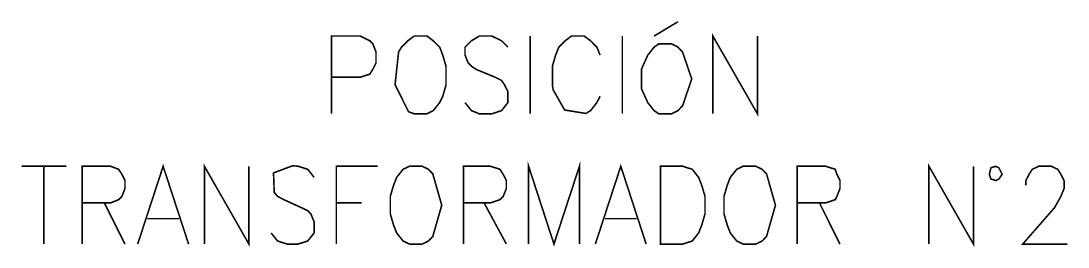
# Model space of a CAD drawing. Header units: millimetres. Extents: x -1355 to 3509, y -1443 to -567.
# Drawn here: x 3259.22 to 3288.9, y -580.55 to -574.14 of the extents above; entities that cross this region are included whole.
import ezdxf

# ---------------------------------------------------------------- set-up
doc = ezdxf.new("R2010")
doc.units = ezdxf.units.MM

msp = doc.modelspace()

# ---------------------------------------------------------------- linework, layer by layer
at = {"color": 0, "const_width": 0.045}
for points in [[(3277.166, -574.57), (3277.843, -574.165)], [(3268.022, -576.775), (3268.022, -574.57), (3268.835, -574.57), (3269.104, -574.705), (3269.192, -574.792), (3269.283, -575.019), (3269.283, -575.332), (3269.192, -575.516), (3269.104, -575.651), (3268.835, -575.738), (3268.022, -575.738)], [(3273.022, -574.884), (3272.843, -574.705), (3272.57, -574.57), (3272.21, -574.57), (3271.987, -574.705), (3271.806, -574.884), (3271.806, -575.111), (3271.896, -575.332), (3271.987, -575.424), (3272.122, -575.516), (3272.661, -575.738), (3272.843, -575.83), (3272.932, -575.965), (3273.022, -576.143), (3273.022, -576.457), (3272.843, -576.684), (3272.57, -576.775), (3272.21, -576.775), (3271.987, -576.684), (3271.806, -576.457)], [(3273.653, -574.57), (3273.653, -576.775)], [(3275.635, -575.111), (3275.544, -574.884), (3275.366, -574.705), (3275.184, -574.57), (3274.823, -574.57), (3274.644, -574.705), (3274.465, -574.884), (3274.374, -575.111), (3274.283, -575.424), (3274.283, -575.965), (3274.307, -576.1), (3274.63, -576.667), (3275.233, -576.765), (3275.366, -576.684), (3275.544, -576.457), (3275.635, -576.278)], [(3276.266, -574.57), (3276.266, -576.775)], [(3278.832, -576.775), (3278.832, -574.57), (3280.096, -576.775), (3280.096, -574.57)], [(3259.239, -578.262), (3260.5, -578.262)], [(3259.869, -578.262), (3259.869, -580.467)], [(3260.952, -580.467), (3260.952, -578.262), (3261.761, -578.262), (3261.987, -578.348), (3262.078, -578.489), (3262.166, -578.667), (3262.166, -578.894), (3262.078, -579.116), (3261.987, -579.208), (3261.761, -579.3), (3260.952, -579.3)], [(3262.526, -580.467), (3263.248, -578.262), (3263.969, -580.467)], [(3264.418, -580.467), (3264.418, -578.262), (3265.679, -580.467), (3265.679, -578.262)], [(3267.527, -578.575), (3267.347, -578.348), (3267.075, -578.262), (3266.92, -578.246), (3266.377, -578.451), (3266.397, -579.003), (3266.492, -579.116), (3266.67, -579.208), (3267.166, -579.435), (3267.347, -579.521), (3267.436, -579.613), (3267.527, -579.835), (3267.527, -580.154), (3267.347, -580.381), (3267.075, -580.467), (3266.761, -580.467), (3266.492, -580.381), (3266.31, -580.154)], [(3268.157, -580.467), (3268.157, -578.262), (3269.327, -578.262)], [(3271.761, -580.467), (3271.761, -578.262), (3272.527, -578.262), (3272.796, -578.348), (3272.887, -578.489), (3272.978, -578.667), (3272.978, -578.894), (3272.887, -579.116), (3272.796, -579.208), (3272.527, -579.3), (3271.761, -579.3)], [(3273.609, -580.467), (3273.609, -578.262), (3274.327, -580.467), (3275.049, -578.262), (3275.049, -580.467)], [(3275.501, -580.467), (3276.222, -578.262), (3276.941, -580.467)], [(3281.222, -580.467), (3281.222, -578.262), (3282.032, -578.262), (3282.301, -578.348), (3282.348, -578.489), (3282.436, -578.667), (3282.436, -578.894), (3282.348, -579.116), (3282.301, -579.208), (3282.032, -579.3), (3281.222, -579.3)], [(3284.958, -580.467), (3284.958, -578.262), (3286.219, -580.467), (3286.219, -578.262)], [(3287.706, -578.803), (3287.706, -578.667), (3287.797, -578.489), (3287.888, -578.348), (3288.067, -578.262), (3288.427, -578.262), (3288.609, -578.348), (3288.697, -578.489), (3288.788, -578.667), (3288.788, -578.894), (3288.697, -579.116), (3288.519, -579.435), (3287.617, -580.467), (3288.879, -580.467)], [(3261.582, -579.3), (3262.166, -580.467)], [(3268.157, -579.3), (3268.878, -579.3)], [(3272.347, -579.3), (3272.978, -580.467)], [(3281.853, -579.3), (3282.436, -580.467)], [(3262.796, -579.748), (3263.696, -579.748)], [(3275.77, -579.748), (3276.67, -579.748)]]:
    msp.add_lwpolyline(points, dxfattribs=at)
for points in [[(3270.366, -574.57), (3270.184, -574.705), (3270.005, -574.884), (3269.922, -575.024), (3269.823, -575.948), (3270.204, -576.716), (3270.366, -576.775), (3270.726, -576.775), (3270.905, -576.684), (3271.087, -576.457), (3271.175, -576.278), (3271.266, -575.965), (3271.266, -575.424), (3271.175, -575.111), (3271.087, -574.884), (3270.905, -574.705), (3270.726, -574.57), (3270.366, -574.57)], [(3277.301, -574.792), (3277.166, -574.884), (3276.987, -575.111), (3276.806, -575.516), (3276.806, -576.057), (3276.987, -576.457), (3277.166, -576.684), (3277.301, -576.775), (3277.662, -576.775), (3277.843, -576.684), (3277.973, -576.548), (3278.233, -575.786), (3277.973, -575.024), (3277.843, -574.884), (3277.662, -574.792), (3277.301, -574.792)], [(3270.23, -578.262), (3270.049, -578.348), (3269.87, -578.575), (3269.779, -578.803), (3269.688, -579.116), (3269.688, -579.613), (3269.779, -579.927), (3269.87, -580.154), (3270.049, -580.381), (3270.23, -580.467), (3270.592, -580.467), (3270.77, -580.381), (3270.893, -580.251), (3271.146, -579.365), (3270.893, -578.478), (3270.77, -578.348), (3270.592, -578.262), (3270.23, -578.262)], [(3277.348, -580.467), (3277.348, -578.262), (3277.978, -578.262), (3278.248, -578.348), (3278.427, -578.575), (3278.518, -578.803), (3278.609, -579.116), (3278.609, -579.613), (3278.518, -579.927), (3278.427, -580.154), (3278.248, -580.381), (3277.978, -580.467), (3277.348, -580.467)], [(3279.688, -578.262), (3279.509, -578.348), (3279.327, -578.575), (3279.239, -578.803), (3279.148, -579.116), (3279.148, -579.613), (3279.239, -579.927), (3279.327, -580.154), (3279.509, -580.381), (3279.688, -580.467), (3280.049, -580.467), (3280.23, -580.381), (3280.354, -580.251), (3280.606, -579.365), (3280.354, -578.478), (3280.23, -578.348), (3280.049, -578.262), (3279.688, -578.262)], [(3287.032, -578.489), (3286.941, -578.305), (3286.853, -578.262), (3286.715, -578.305), (3286.671, -578.489), (3286.715, -578.624), (3286.853, -578.667), (3286.941, -578.624), (3287.032, -578.489)]]:
    msp.add_lwpolyline(points, close=True, dxfattribs=at)

doc.saveas('drawing.dxf')
